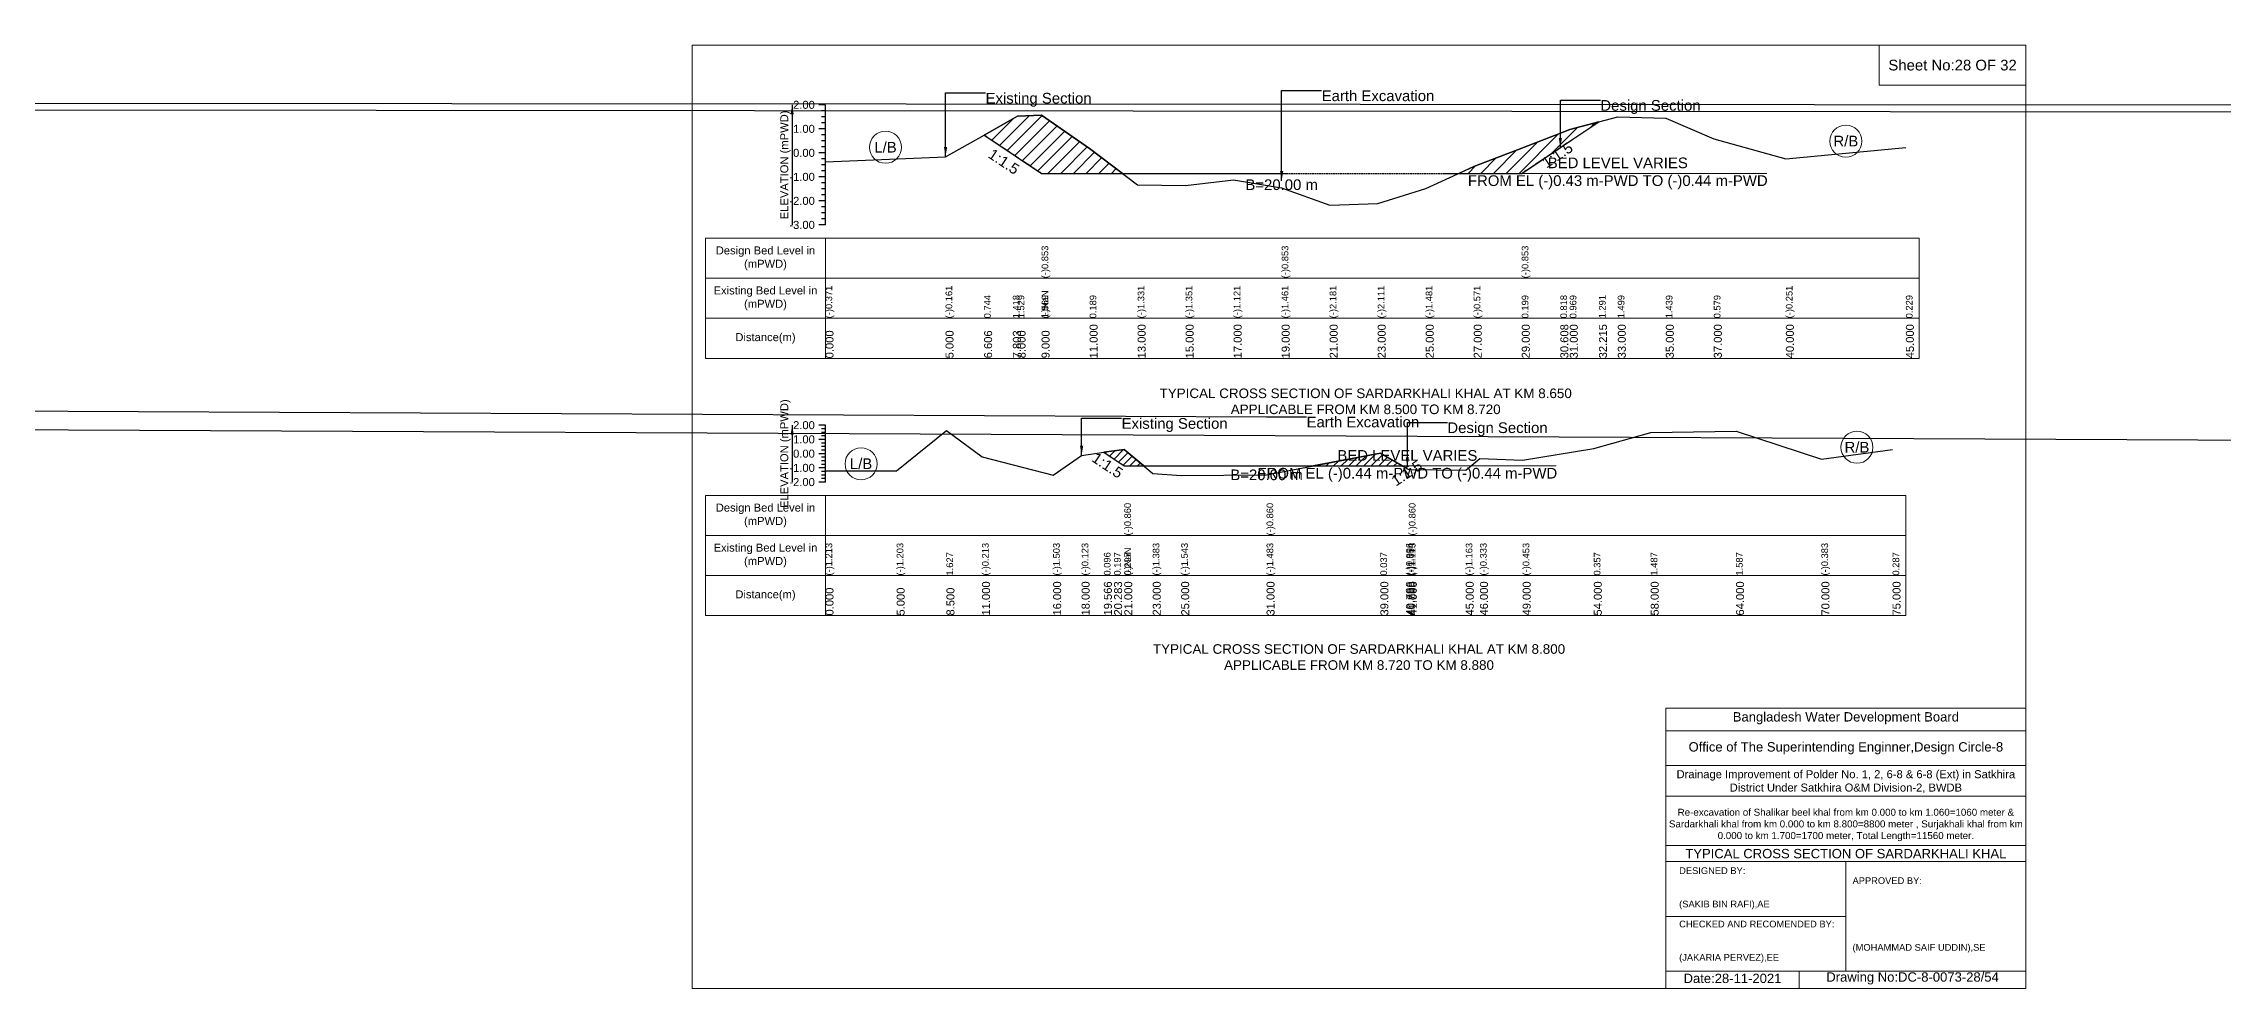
# Model space of a CAD drawing. Header units: inches. Extents: x 0 to 416000, y -4242 to 7.
# Drawn here: x 367083 to 376884, y -4242 to 7 of the extents above; entities that cross this region are included whole.
import ezdxf

# ---------------------------------------------------------------- set-up
doc = ezdxf.new("R2010")
doc.units = ezdxf.units.IN
doc.header["$LTSCALE"] = 7
doc.header["$MEASUREMENT"] = 0
doc.linetypes.add('DASHED', pattern=[0.75, 0.5, -0.25])
for name, color, linetype, lineweight in [('Cross section Data Border', 7, 'Continuous', 9), ('Cross Section Labels', 7, 'Continuous', 9), ('Design_Bed_Level for Xsection', 7, 'DASHED', 25), ('Existing_Bed_Level for Xsection', 7, 'Continuous', 25), ('Long Section Labels', 7, 'Continuous', 9)]:
    doc.layers.add(name, color=color, linetype=linetype, lineweight=lineweight)
doc.styles.get("Standard").update_dxf_attribs({"font": 'arial.ttf'})
doc.dimstyles.get("Standard").update_dxf_attribs({"dimtxt": 0.18, "dimasz": 0.18, "dimexe": 0.18, "dimexo": 0.0625, "dimgap": 0.09, "dimtad": 0, "dimtih": 1, "dimtoh": 1, "dimdec": 4, "dimzin": 0, "dimdsep": 46, "dimtxsty": 'Standard', "dimcen": 0.09, "dimadec": 0, "dimazin": 0, "dimtfac": 1, "dimtdec": 4, "dimtofl": 0, "dimtmove": 0, "dimatfit": 3, "dimfxl": 1, "dimtolj": 1, "dimtzin": 0, "dimarcsym": 0})

msp = doc.modelspace()

# ---------------------------------------------------------------- hatches: boundary and pattern name
at = {"layer": 'Existing_Bed_Level for Xsection'}
h = msp.add_hatch(dxfattribs=at)
h.set_pattern_fill('ANSI31', color=256, scale=324, style=0)
h.paths.add_polyline_path([(371313.4, -404.1), (371442.7, -490.3), (371464, -504.5), (371572, -576.5), (371788, -576.5), (371936, -576.5), (371788, -464), (371572, -315), (371464, -319.3), (371442.7, -331.3)])
h = msp.add_hatch(dxfattribs=at)
h.set_pattern_fill('ANSI31', color=256, scale=324, style=0)
h.paths.add_polyline_path([(373449.2, -576.5), (373516, -576.5), (373732, -576.5), (373905.6, -460.8), (373948, -432.5), (374079.3, -345), (373948, -379.8), (373905.6, -396.1), (373732, -463), (373516, -546.1)])
h = msp.add_hatch(dxfattribs=at)
h.set_pattern_fill('ANSI31', color=256, scale=192, style=0)
h.paths.add_polyline_path([(371852.2, -1831.1), (371898.1, -1861.7), (371944, -1892.3), (372032.2, -1892.3), (371944, -1818.2), (371898.1, -1824.7)])
h = msp.add_hatch(dxfattribs=at)
h.set_pattern_fill('ANSI31', color=256, scale=192, style=0)
h.paths.add_polyline_path([(372793.9, -1892.3), (373096, -1892.3), (373195.8, -1892.3), (373096, -1834.9)])

# ---------------------------------------------------------------- linework, layer by layer
at = {"layer": 'Cross section Data Border'}
for points in [[(370000, 0), (376000, 0), (376000, -4242), (370000, -4242)], [(375340, 0), (376000, 0), (376000, -180), (375340, -180)], [(370060, -868.5), (375520, -868.5), (375520, -1408.5), (370060, -1408.5)], [(370060, -2025.2), (375460, -2025.2), (375460, -2565.2), (370060, -2565.2)]]:
    msp.add_lwpolyline(points, close=True, dxfattribs=at)
for points in [[(370600, -868.5), (370600, -1408.5)], [(370060, -1048.5), (375520, -1048.5)], [(370060, -1228.5), (375520, -1228.5)], [(370600, -2025.2), (370600, -2565.2)], [(370060, -2205.2), (375460, -2205.2)], [(370060, -2385.2), (375460, -2385.2)], [(374380, -4242), (374380, -2982), (376000, -2982)], [(374380, -3084), (376000, -3084)], [(374380, -3240), (376000, -3240)], [(374380, -3378), (376000, -3378)], [(374380, -3600), (376000, -3600)], [(374380, -3672), (376000, -3672)], [(375190, -3672), (375190, -4164)], [(374380, -3918), (375190, -3918)], [(374380, -4164), (376000, -4164)], [(374980, -4164), (374980, -4242)]]:
    msp.add_lwpolyline(points, dxfattribs=at)
at = {"layer": 'Cross Section Labels'}
for points in [[(373494.2, -576.5), (374833.8, -576.5)], [(372547.7, -1892.3), (373887.2, -1892.3)]]:
    msp.add_lwpolyline(points, dxfattribs=at)
for centre in [(370870, -459.2), (375190, -431.6), (375240, -1808.3), (370760, -1882.6)]:
    msp.add_circle(centre, 72, dxfattribs=at)
at = {"layer": 'Design_Bed_Level for Xsection'}
for points in [[(371313.4, -404.1), (371442.7, -490.3), (371572, -576.5), (372652, -576.5), (373732, -576.5), (373905.6, -460.8), (374079.3, -345)], [(371852.2, -1831.1), (371898.1, -1861.7), (371944, -1892.3), (372584, -1892.3), (373224, -1892.3), (373217.5, -1896.6), (373211, -1901)]]:
    msp.add_lwpolyline(points, dxfattribs=at)
at = {"layer": 'Existing_Bed_Level for Xsection'}
for points in [[(370600, -268.5), (370570, -268.5)], [(370600, -808.5), (370600, -700.5), (370600, -592.5), (370600, -484.5), (370600, -376.5), (370600, -268.5)], [(370600, -376.5), (370570, -376.5)], [(370600, -295.5), (370582, -295.5)], [(370600, -322.5), (370582, -322.5)], [(370600, -349.5), (370582, -349.5)], [(370600, -524.5), (371140, -501.8), (371313.4, -404.1), (371442.7, -331.3), (371464, -319.3), (371572, -315), (371572, -315), (371788, -464), (372004, -628.2), (372220, -630.4), (372436, -605.5), (372652, -642.2), (372652, -642.2), (372868, -720), (373084, -712.4), (373300, -644.4), (373516, -546.1), (373732, -463), (373732, -463), (373905.6, -396.1), (373948, -379.8), (374079.3, -345), (374164, -322.6), (374380, -329), (374596, -421.9), (374920, -511.6), (375460, -459.7)], [(370600, -484.5), (370570, -484.5)], [(370600, -403.5), (370582, -403.5)], [(370600, -430.5), (370582, -430.5)], [(370600, -457.5), (370582, -457.5)], [(370600, -511.5), (370582, -511.5)], [(370600, -538.5), (370582, -538.5)], [(370600, -565.5), (370582, -565.5)], [(370600, -592.5), (370570, -592.5)], [(370600, -619.5), (370582, -619.5)], [(370600, -646.5), (370582, -646.5)], [(370600, -673.5), (370582, -673.5)], [(370600, -700.5), (370570, -700.5)], [(370600, -727.5), (370582, -727.5)], [(370600, -754.5), (370582, -754.5)], [(370600, -781.5), (370582, -781.5)], [(370600, -808.5), (370570, -808.5)], [(370600, -1709.2), (370570, -1709.2)], [(370600, -1725.2), (370582, -1725.2)], [(370600, -1741.2), (370582, -1741.2)], [(370600, -1757.2), (370582, -1757.2)], [(370600, -1965.2), (370600, -1901.2), (370600, -1837.2), (370600, -1773.2), (370600, -1709.2)], [(370600, -1914.9), (370920, -1914.2), (371144, -1733.1), (371304, -1850.9), (371624, -1933.4), (371752, -1845.1), (371852.2, -1831.1), (371898.1, -1824.7), (371944, -1818.2), (371944, -1818.2), (372072, -1925.8), (372200, -1936), (372584, -1932.2), (372584, -1932.2), (373096, -1834.9), (373211, -1901), (373217.5, -1904.7), (373224, -1908.5), (373224, -1908.5), (373480, -1911.7), (373544, -1858.6), (373736, -1866.2), (374056, -1814.4), (374312, -1742.1), (374696, -1735.7), (375080, -1861.8), (375400, -1818.9)], [(370600, -1773.2), (370570, -1773.2)], [(370600, -1837.2), (370570, -1837.2)], [(370600, -1789.2), (370582, -1789.2)], [(370600, -1805.2), (370582, -1805.2)], [(370600, -1821.2), (370582, -1821.2)], [(370600, -1853.2), (370582, -1853.2)], [(370600, -1901.2), (370570, -1901.2)], [(370600, -1869.2), (370582, -1869.2)], [(370600, -1885.2), (370582, -1885.2)], [(370600, -1917.2), (370582, -1917.2)], [(370600, -1933.2), (370582, -1933.2)], [(370600, -1949.2), (370582, -1949.2)], [(370600, -1965.2), (370570, -1965.2)]]:
    msp.add_lwpolyline(points, dxfattribs=at)
for points in [[(371313.4, -404.1), (371313.4, -404.1), (371442.7, -490.3), (371464, -504.5), (371572, -576.5), (371572, -576.5), (371788, -576.5), (371936, -576.5), (371788, -464), (371572, -315), (371572, -315), (371464, -319.3), (371442.7, -331.3), (371313.4, -404.1)], [(373449.2, -576.5), (373516, -576.5), (373732, -576.5), (373732, -576.5), (373905.6, -460.8), (373948, -432.5), (374079.3, -345), (374079.3, -345), (374079.3, -345), (373948, -379.8), (373905.6, -396.1), (373732, -463), (373732, -463), (373516, -546.1)], [(371852.2, -1831.1), (371898.1, -1861.7), (371944, -1892.3), (371944, -1892.3), (372032.2, -1892.3), (371944, -1818.2), (371944, -1818.2), (371898.1, -1824.7)], [(372793.9, -1892.3), (373096, -1892.3), (373195.8, -1892.3), (373096, -1834.9)]]:
    msp.add_lwpolyline(points, close=True, dxfattribs=at)

# ---------------------------------------------------------------- texts
at = {"layer": 'Cross section Data Border', "attachment_point": 5}
for s, insert, char_height in [('Sheet No:28 OF 32', (375670, -90), 48), ('Bangladesh Water Development Board', (375190, -3027), 42), ('Office of The Superintending Enginner,Design Circle-8', (375190, -3162), 42)]:
    msp.add_mtext(s, dxfattribs=dict(at, insert=insert, char_height=char_height))
at = {"layer": 'Cross section Data Border'}
for s, insert, char_height, width, attachment_point in [('Design Bed Level in (mPWD)', (370330, -958.5), 36, 480, 5), ('Existing Bed Level in (mPWD)', (370330, -1138.5), 36, 480, 5), ('Distance(m)', (370330, -1318.5), 36, 480, 5), ('Design Bed Level in (mPWD)', (370330, -2115.2), 36, 480, 5), ('Existing Bed Level in (mPWD)', (370330, -2295.2), 36, 480, 5), ('Distance(m)', (370330, -2475.2), 36, 480, 5), ('Drainage Improvement of Polder No. 1, 2, 6-8 & 6-8 (Ext) in Satkhira District Under Satkhira O&M Division-2, BWDB', (375190, -3312), 36, 1680, 5), ('Re-excavation of Shalikar beel khal from km 0.000 to km 1.060=1060 meter & Sardarkhali khal from km 0.000 to km 8.800=8800 meter , Surjakhali khal from km 0.000 to km 1.700=1700 meter, Total Length=11560 meter.', (375190, -3507), 31.4683, 1620, 5), ('TYPICAL CROSS SECTION OF SARDARKHALI KHAL', (375190, -3636), 42, 1680, 5), ('DESIGNED BY:^J^J^J(SAKIB BIN RAFI),AE', (374440, -3792), 30, 840, 4), ('APPROVED BY:^J^J^J^J^J^J(MOHAMMAD SAIF UDDIN),SE', (375220, -3912), 30, 840, 4), ('CHECKED AND RECOMENDED BY:^J^J^J(JAKARIA PERVEZ),EE', (374440, -4032), 30, 840, 4), ('Date:28-11-2021', (374680, -4197), 42, 840, 5), ('Drawing No:DC-8-0073-28/54', (375490, -4197), 42, 1320, 5)]:
    msp.add_mtext(s, dxfattribs=dict(at, insert=insert, char_height=char_height, width=width, attachment_point=attachment_point))
at = {"layer": 'Cross Section Labels'}
for s, insert, char_height, attachment_point in [('Existing Section', (371320, -214.5), 48, 1), ('Earth Excavation', (372832, -203.7), 48, 1), ('Design Section', (374085.6, -246.9), 48, 1), ('L/B', (370870, -459.2), 48, 5), ('R/B', (375190, -431.6), 48, 5), ('BED LEVEL VARIES ^JFROM EL (-)0.43 m-PWD TO (-)0.44 m-PWD', (374164, -576.5), 48, 5), ('B=20.00 m', (372652, -603.5), 48, 2), ('TYPICAL CROSS SECTION OF SARDARKHALI KHAL AT KM 8.650^JAPPLICABLE FROM KM 8.500 TO KM 8.720', (373030, -1602), 43.2, 5), ('Existing Section', (371932, -1677.2), 48, 1), ('Earth Excavation', (372764, -1670.8), 48, 1), ('Design Section', (373397.5, -1696.4), 48, 1), ('L/B', (370760, -1882.6), 48, 5), ('BED LEVEL VARIES ^JFROM EL (-)0.44 m-PWD TO (-)0.44 m-PWD', (373217.5, -1892.3), 48, 5), ('R/B', (375240, -1808.3), 48, 5), ('B=20.00 m', (372584, -1908.3), 48, 2), ('TYPICAL CROSS SECTION OF SARDARKHALI KHAL AT KM 8.800^JAPPLICABLE FROM KM 8.720 TO KM 8.880', (373000, -2752), 43.2, 5)]:
    msp.add_mtext(s, dxfattribs=dict(at, insert=insert, char_height=char_height, attachment_point=attachment_point))
at = {"layer": 'Cross Section Labels', "char_height": 48, "attachment_point": 2}
for insert, rotation in [((371415.7, -503.8), 326.30993), ((373878.6, -474.3), 33.69007), ((371882.1, -1869.7), 326.30993), ((373201.5, -1904.6), 33.69007)]:
    msp.add_mtext('1:1.5', dxfattribs=dict(at, insert=insert, rotation=rotation))
at = {"layer": 'Existing_Bed_Level for Xsection', "char_height": 36, "attachment_point": 6}
for s, insert in [('2.00', (370552, -268.5)), ('1.00', (370552, -376.5)), ('0.00', (370552, -484.5)), ('-1.00', (370552, -592.5)), ('-2.00', (370552, -700.5)), ('-3.00', (370552, -808.5)), ('2.00', (370552, -1709.2)), ('1.00', (370552, -1773.2)), ('0.00', (370552, -1837.2)), ('-1.00', (370552, -1901.2)), ('-2.00', (370552, -1965.2))]:
    msp.add_mtext(s, dxfattribs=dict(at, insert=insert))
at = {"layer": 'Existing_Bed_Level for Xsection', "char_height": 36, "attachment_point": 5, "rotation": 90}
for insert in [(370420, -538.5), (370420, -1837.2)]:
    msp.add_mtext('ELEVATION (mPWD)', dxfattribs=dict(at, insert=insert))
at = {"layer": 'Long Section Labels', "attachment_point": 1, "rotation": 90}
for s, insert, char_height in [('(-)0.853', (371572, -1048.5), 30), ('(-)0.853', (372652, -1048.5), 30), ('(-)0.853', (373732, -1048.5), 30), ('(-)0.371', (370600, -1228.5), 30), ('(-)0.161', (371140, -1228.5), 30), ('0.744', (371313.4, -1228.5), 30), ('1.418', (371442.7, -1228.5), 30), ('1.529', (371464, -1228.5), 30), ('(-)NaN', (371572, -1228.5), 30), ('1.569', (371572, -1228.5), 30), ('1.569', (371572, -1228.5), 30), ('0.189', (371788, -1228.5), 30), ('(-)1.331', (372004, -1228.5), 30), ('(-)1.351', (372220, -1228.5), 30), ('(-)1.121', (372436, -1228.5), 30), ('(-)1.461', (372652, -1228.5), 30), ('(-)1.461', (372652, -1228.5), 30), ('(-)1.461', (372652, -1228.5), 30), ('(-)2.181', (372868, -1228.5), 30), ('(-)2.111', (373084, -1228.5), 30), ('(-)1.481', (373300, -1228.5), 30), ('(-)0.571', (373516, -1228.5), 30), ('0.199', (373732, -1228.5), 30), ('0.199', (373732, -1228.5), 30), ('0.199', (373732, -1228.5), 30), ('0.818', (373905.6, -1228.5), 30), ('0.969', (373948, -1228.5), 30), ('1.291', (374079.3, -1228.5), 30), ('1.499', (374164, -1228.5), 30), ('1.439', (374380, -1228.5), 30), ('0.579', (374596, -1228.5), 30), ('(-)0.251', (374920, -1228.5), 30), ('0.229', (375460, -1228.5), 30), ('11.000', (371788, -1408.5), 36), ('13.000', (372004, -1408.5), 36), ('15.000', (372220, -1408.5), 36), ('17.000', (372436, -1408.5), 36), ('19.000', (372652, -1408.5), 36), ('19.000', (372652, -1408.5), 36), ('19.000', (372652, -1408.5), 36), ('21.000', (372868, -1408.5), 36), ('23.000', (373084, -1408.5), 36), ('25.000', (373300, -1408.5), 36), ('27.000', (373516, -1408.5), 36), ('29.000', (373732, -1408.5), 36), ('29.000', (373732, -1408.5), 36), ('29.000', (373732, -1408.5), 36), ('30.608', (373905.6, -1408.5), 36), ('31.000', (373948, -1408.5), 36), ('32.215', (374079.3, -1408.5), 36), ('33.000', (374164, -1408.5), 36), ('35.000', (374380, -1408.5), 36), ('37.000', (374596, -1408.5), 36), ('40.000', (374920, -1408.5), 36), ('45.000', (375460, -1408.5), 36), ('0.000', (370600, -1408.5), 36), ('5.000', (371140, -1408.5), 36), ('6.606', (371313.4, -1408.5), 36), ('7.803', (371442.7, -1408.5), 36), ('8.000', (371464, -1408.5), 36), ('9.000', (371572, -1408.5), 36), ('9.000', (371572, -1408.5), 36), ('9.000', (371572, -1408.5), 36), ('(-)0.860', (371944, -2205.2), 30), ('(-)0.860', (372584, -2205.2), 30), ('(-)0.860', (373224, -2205.2), 30), ('(-)1.213', (370600, -2385.2), 30), ('(-)1.203', (370920, -2385.2), 30), ('(-)0.213', (371304, -2385.2), 30), ('(-)1.503', (371624, -2385.2), 30), ('(-)0.123', (371752, -2385.2), 30), ('(-)1.383', (372072, -2385.2), 30), ('(-)1.543', (372200, -2385.2), 30), ('(-)1.483', (372584, -2385.2), 30), ('(-)1.483', (372584, -2385.2), 30), ('(-)0.996', (373211, -2385.2), 30), ('(-)1.054', (373217.5, -2385.2), 30), ('(-)1.113', (373224, -2385.2), 30), ('(-)1.113', (373224, -2385.2), 30), ('(-)1.113', (373224, -2385.2), 30), ('(-)1.163', (373480, -2385.2), 30), ('(-)0.333', (373544, -2385.2), 30), ('(-)0.453', (373736, -2385.2), 30), ('(-)0.383', (375080, -2385.2), 30), ('1.627', (371144, -2385.2), 30), ('0.096', (371852.2, -2385.2), 30), ('0.197', (371898.1, -2385.2), 30), ('(-)NaN', (371944, -2385.2), 30), ('(-)NaN', (371944, -2385.2), 30), ('0.297', (371944, -2385.2), 30), ('0.297', (371944, -2385.2), 30), ('0.037', (373096, -2385.2), 30), ('0.357', (374056, -2385.2), 30), ('1.487', (374312, -2385.2), 30), ('1.587', (374696, -2385.2), 30), ('0.287', (375400, -2385.2), 30), ('0.000', (370600, -2565.2), 36), ('5.000', (370920, -2565.2), 36), ('8.500', (371144, -2565.2), 36), ('11.000', (371304, -2565.2), 36), ('16.000', (371624, -2565.2), 36), ('18.000', (371752, -2565.2), 36), ('19.566', (371852.2, -2565.2), 36), ('20.283', (371898.1, -2565.2), 36), ('21.000', (371944, -2565.2), 36), ('21.000', (371944, -2565.2), 36), ('21.000', (371944, -2565.2), 36), ('23.000', (372072, -2565.2), 36), ('25.000', (372200, -2565.2), 36), ('31.000', (372584, -2565.2), 36), ('31.000', (372584, -2565.2), 36), ('31.000', (372584, -2565.2), 36), ('39.000', (373096, -2565.2), 36), ('40.796', (373211, -2565.2), 36), ('40.898', (373217.5, -2565.2), 36), ('41.000', (373224, -2565.2), 36), ('41.000', (373224, -2565.2), 36), ('41.000', (373224, -2565.2), 36), ('45.000', (373480, -2565.2), 36), ('46.000', (373544, -2565.2), 36), ('49.000', (373736, -2565.2), 36), ('54.000', (374056, -2565.2), 36), ('58.000', (374312, -2565.2), 36), ('64.000', (374696, -2565.2), 36), ('70.000', (375080, -2565.2), 36), ('75.000', (375400, -2565.2), 36)]:
    msp.add_mtext(s, dxfattribs=dict(at, insert=insert, char_height=char_height))

# ---------------------------------------------------------------- leaders
at = {"layer": 'Cross Section Labels', "annotation_type": 0, "has_hookline": 1, "hookline_direction": 0}
for points, text_width in [([(0, 0), (383141, -273.2), (383320.9, -273.2)], 497), ([(0, 0), (392544, -311.8), (392723.9, -311.8)], 497), ([(0, 0), (402652, -286.9), (402831.9, -286.9)], 497), ([(0, 0), (372584, -1670.8), (372763.9, -1670.8)], 497), ([(0, 0), (382536, -1802.2), (382715.9, -1802.2)], 497), ([(371140, -501.8), (371140, -214.5), (371319.9, -214.5)], 467.2), ([(372652, -609.4), (372652, -203.7), (372831.9, -203.7)], 497), ([(373905.6, -460.8), (373905.6, -246.9), (374085.5, -246.9)], 441.2), ([(371752, -1845.1), (371752, -1677.2), (371931.9, -1677.2)], 467.2), ([(373217.5, -1896.6), (373217.5, -1696.4), (373397.4, -1696.4)], 441.2)]:
    msp.add_leader(points, dimstyle='Standard', override={"dimasz": 43.2}, dxfattribs=dict(at, text_width=text_width))
at = {"layer": 'Existing_Bed_Level for Xsection'}
for points in [[(370450, -268.5), (370450, -808.5)], [(370450, -1709.2), (370450, -1965.2)]]:
    msp.add_leader(points, dimstyle='Standard', override={"dimasz": 43.2}, dxfattribs=at)

doc.saveas('drawing.dxf')
